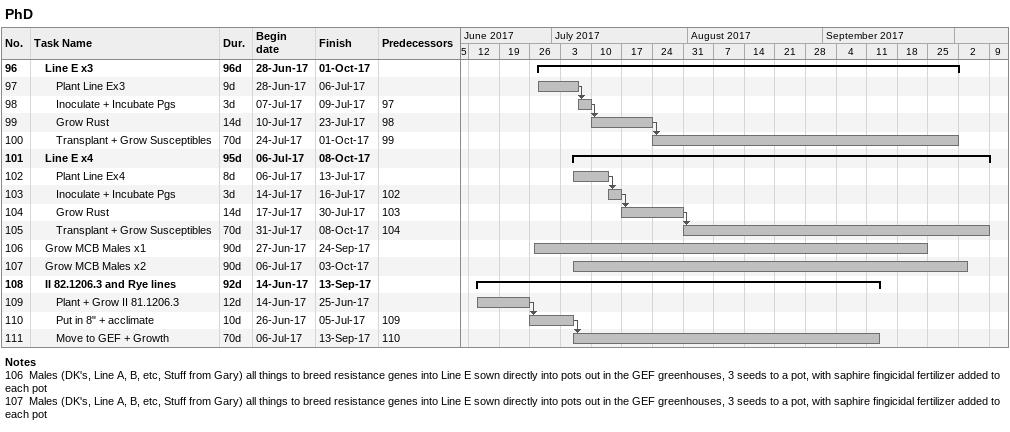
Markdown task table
PhD

| ID | Level | Task | Duration | Start | Finish | Predecessors |
|---|---|---|---|---|---|---|
| 96 | 2 | **Line E x3** | 96d | 2017-06-28 | 2017-10-01 |  |
| 97 | 3 | Plant Line Ex3 | 9d | 2017-06-28 | 2017-07-06 |  |
| 98 | 3 | Inoculate + Incubate Pgs | 3d | 2017-07-07 | 2017-07-09 | 97 |
| 99 | 3 | Grow Rust | 14d | 2017-07-10 | 2017-07-23 | 98 |
| 100 | 3 | Transplant + Grow Susceptibles | 70d | 2017-07-24 | 2017-10-01 | 99 |
| 101 | 2 | **Line E x4** | 95d | 2017-07-06 | 2017-10-08 |  |
| 102 | 3 | Plant Line Ex4 | 8d | 2017-07-06 | 2017-07-13 |  |
| 103 | 3 | Inoculate + Incubate Pgs | 3d | 2017-07-14 | 2017-07-16 | 102 |
| 104 | 3 | Grow Rust | 14d | 2017-07-17 | 2017-07-30 | 103 |
| 105 | 3 | Transplant + Grow Susceptibles | 70d | 2017-07-31 | 2017-10-08 | 104 |
| 106 | 2 | Grow MCB Males x1 | 90d | 2017-06-27 | 2017-09-24 |  |
| 107 | 2 | Grow MCB Males x2 | 90d | 2017-07-06 | 2017-10-03 |  |
| 108 | 2 | **II 82.1206.3 and Rye lines** | 92d | 2017-06-14 | 2017-09-13 |  |
| 109 | 3 | Plant + Grow II 81.1206.3 | 12d | 2017-06-14 | 2017-06-25 |  |
| 110 | 3 | Put in 8" + acclimate | 10d | 2017-06-26 | 2017-07-05 | 109 |
| 111 | 3 | Move to GEF + Growth | 70d | 2017-07-06 | 2017-09-13 | 110 |

Notes
- 106: Males (DK's, Line A, B, etc, Stuff from Gary) all things to breed resistance genes into Line E sown directly into pots out in the GEF greenhouses, 3 seeds to a pot, with saphire fingicidal fertilizer added to each pot
- 107: Males (DK's, Line A, B, etc, Stuff from Gary) all things to breed resistance genes into Line E sown directly into pots out in the GEF greenhouses, 3 seeds to a pot, with saphire fingicidal fertilizer added to each pot
